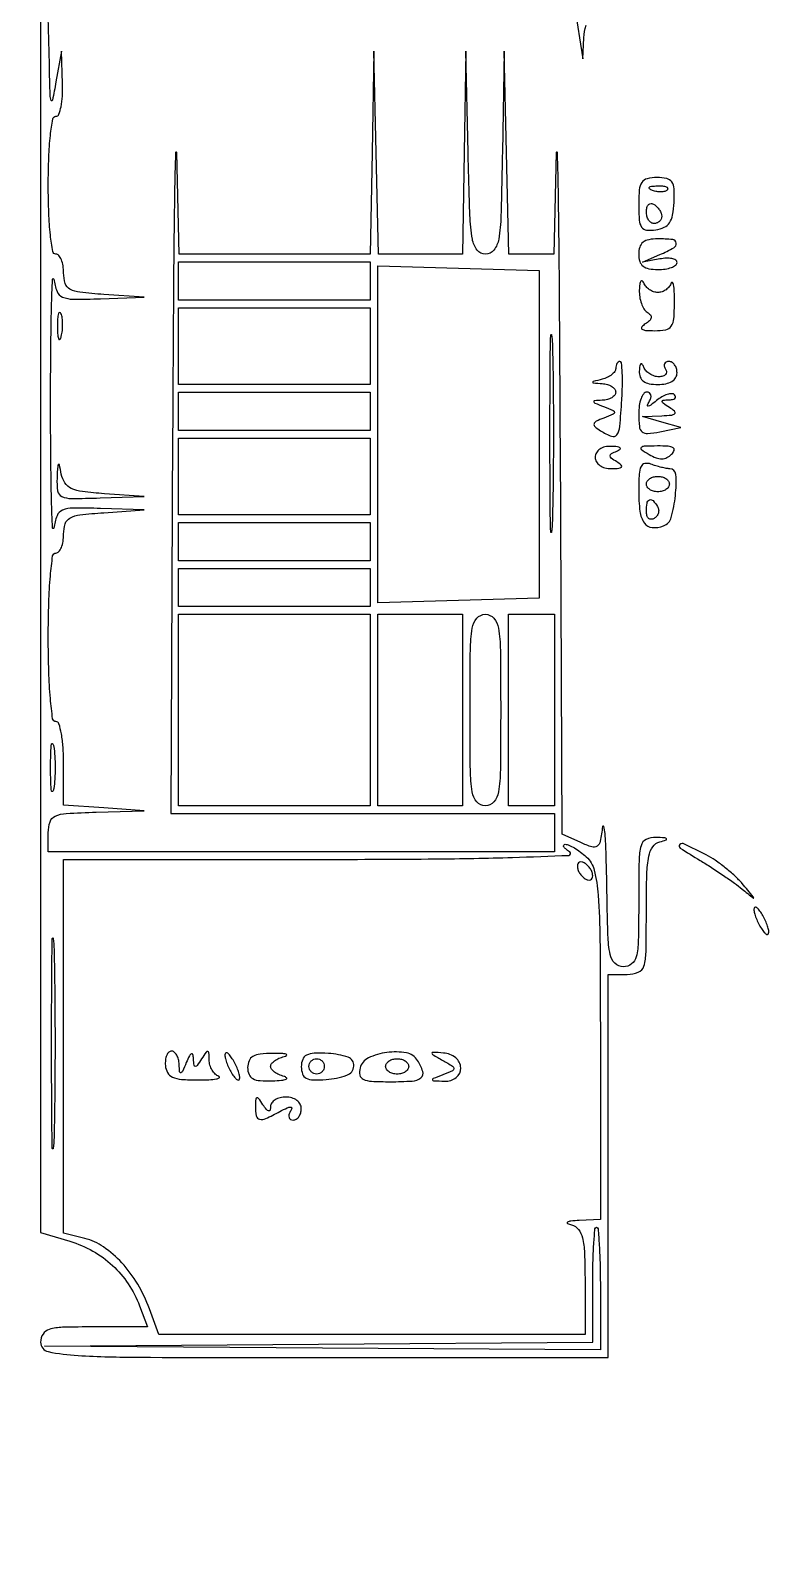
# Model space of a CAD drawing. Extents: x 23 to 255, y 40 to 184.
# Drawn here: x 200.56 to 208.71, y 60.61 to 77.51 of the extents above; entities that cross this region are included whole.
import ezdxf

# ---------------------------------------------------------------- set-up
doc = ezdxf.new("R2010")
doc.units = 0
doc.header["$MEASUREMENT"] = 0

msp = doc.modelspace()

# ---------------------------------------------------------------- linework, layer by layer
for points in [[(207.919475, 175.632891, 0.000007), (191.762556, 175.634099, 0.00002), (173.0434, 175.634494, 0.000013), (151.49745, 175.633531)], [(200.6712, 77.7474), (200.6712, 70.992791), (200.6712, 64.238182), (200.993516, 64.141614, -0.055542), (201.246233, 64.034151, -0.058552), (201.464216, 63.875214, -0.058782), (201.638725, 63.670698, -0.056764), (201.763271, 63.42885), (201.851412, 63.1962), (201.261306, 63.1962, 0.00662), (200.912806, 63.191585, 0.063273), (200.766113, 63.168986, 0.183848), (200.69745, 63.117556, 0.142016), (200.6712, 63.027, 0.354652), (200.755364, 62.923267, 0.038404), (201.083625, 62.880093, 0.012748), (201.757468, 62.860879, 0.000753), (203.8014, 62.8578), (206.9316, 62.8578), (206.9316, 64.9728), (206.9316, 67.0878), (207.1431, 67.0878, 0.098205), (207.265747, 67.112124, 0.226463), (207.327175, 67.18024, 0.06809), (207.350756, 67.333733, 0.004116), (207.3546, 67.800697, -0.006376), (207.359642, 68.196038, -0.042272), (207.38129, 68.392049, -0.101884), (207.425916, 68.498322, -0.180564), (207.50265, 68.552283, 0.01159), (207.57357, 68.572584, 0.541772), (207.576995, 68.584683, 0.197309), (207.556988, 68.594695, 0.005718), (207.46035, 68.600786, 0.128127), (207.353496, 68.578753, 0.215859), (207.29646, 68.509276, 0.061362), (207.273898, 68.348729, 0.004262), (207.27, 67.8915, -0.004884), (207.265757, 67.457155, -0.052938), (207.243874, 67.283437, -0.1727), (207.192295, 67.203517, -0.165398), (207.1008, 67.1724, -0.1978), (207.007888, 67.210653, -0.148933), (206.954967, 67.308924, -0.042288), (206.930366, 67.524237, -0.003589), (206.918061, 68.08185, 0.003816), (206.910576, 68.414196, 0.010967), (206.898566, 68.644592, 0.052503), (206.884642, 68.721581, 0.814279), (206.870708, 68.720466, -0.016328), (206.844967, 68.557714, -0.188943), (206.811127, 68.504096, -0.242629), (206.754755, 68.4951, -0.027438), (206.630447, 68.543696), (206.424, 68.637759), (206.405526, 72.95993, 0.000664), (206.396628, 74.548037, 0.001762), (206.384758, 75.683183, 0.005963), (206.372371, 76.161233, 0.969824), (206.36077, 76.16115), (206.334489, 75.0402), (206.0856, 75.0402), (205.836711, 75.0402), (205.81043, 76.16115), (205.784148, 77.2821), (205.765674, 76.16115, -0.002751), (205.750438, 75.468121, -0.034081), (205.725286, 75.205875, -0.123697), (205.673114, 75.085805, -0.232761), (205.580456, 75.0402, -0.232925), (205.487577, 75.085949, -0.12182), (205.434595, 75.206866, -0.033993), (205.407489, 75.470217, -0.002792), (205.38743, 76.16115), (205.361148, 77.2821), (205.342674, 76.16115), (205.3242, 75.0402), (204.861356, 75.0402), (204.398511, 75.0402), (204.37223, 76.16115), (204.345948, 77.2821), (204.327474, 76.16115), (204.309, 75.0402), (203.253956, 75.0402), (202.198911, 75.0402), (202.17263, 76.16115, 0.968235), (202.16101, 76.161253, 0.006654), (202.148642, 75.716471, 0.001842), (202.136769, 74.618178, 0.000684), (202.127874, 73.07325), (202.1094, 68.8644), (204.2244, 68.8644), (206.3394, 68.8644), (206.3394, 68.6529), (206.3394, 68.4414), (203.5476, 68.4414), (200.7558, 68.4414), (200.7558, 68.6529, -0.077831), (200.774789, 68.774146, -0.216893), (200.83139, 68.836401, -0.08705), (200.954578, 68.865517, -0.007212), (201.28455, 68.88005), (201.8133, 68.895699), (201.36915, 68.926771), (200.925, 68.957842), (200.925, 69.418721, 0.01727), (200.918896, 69.595391, 0.028124), (200.900149, 69.744217, 0.027406), (200.873471, 69.854986, 0.331294), (200.8404, 69.8796, -0.375539), (200.803881, 69.911532, -0.010792), (200.778873, 70.1334, -0.015486), (200.761296, 70.427506, -0.007181), (200.7558, 70.8102, -0.007181), (200.761296, 71.192894, -0.015486), (200.778873, 71.487, -0.010792), (200.803881, 71.708868, -0.375539), (200.8404, 71.7408, 0.223121), (200.872786, 71.756009, 0.07636), (200.900149, 71.801629, 0.058077), (200.91881, 71.868584, 0.03897), (200.925, 71.947879, -0.074694), (200.942415, 72.063804, -0.197612), (200.994687, 72.127342, -0.095171), (201.105467, 72.161903, -0.010699), (201.36915, 72.186029), (201.8133, 72.217101), (201.332469, 72.23275, 0.008456), (201.028465, 72.237501, 0.099515), (200.913094, 72.214155, 0.203618), (200.852578, 72.151872, 0.054786), (200.816395, 72.01575, -0.905885), (200.802667, 72.01646, -0.005347), (200.791504, 72.323615, -0.004353), (200.783622, 72.789304, -0.002055), (200.781152, 73.3905, -0.002055), (200.783622, 73.991696, -0.004353), (200.791504, 74.457385, -0.005347), (200.802667, 74.76454, -0.905885), (200.816395, 74.76525, 0.054786), (200.852578, 74.629128, 0.203618), (200.913094, 74.566845, 0.099515), (201.028465, 74.543499, 0.008456), (201.332469, 74.54825), (201.8133, 74.563899), (201.36915, 74.594971, -0.010699), (201.105467, 74.619097, -0.095171), (200.994687, 74.653658, -0.197612), (200.942415, 74.717196, -0.074694), (200.925, 74.833121, 0.03897), (200.91881, 74.912416, 0.058077), (200.900149, 74.979371, 0.07636), (200.872786, 75.024991, 0.223121), (200.8404, 75.0402, -0.365646), (200.804803, 75.070249, -0.014491), (200.7793, 75.2517, -0.018502), (200.761444, 75.493679, -0.009164), (200.7558, 75.8016, -0.009164), (200.761444, 76.109521, -0.018502), (200.7793, 76.3515, -0.014491), (200.804803, 76.532951, -0.365646), (200.8404, 76.563, 0.3112), (200.872458, 76.585093, 0.041216), (200.896622, 76.668618, 0.03599), (200.911482, 76.78474, 0.02218), (200.912995, 76.92255), (200.90099, 77.2821), (200.8404, 76.9437, -0.004531), (200.802046, 76.740139, -0.753108), (200.787295, 76.738889, -0.084421), (200.776333, 76.794127, -0.001191), (200.767805, 77.13405), (200.7558, 77.6628)], [(206.581961, 77.6628), (206.617205, 77.43015), (206.652448, 77.1975), (206.665124, 77.43015, -0.057839), (206.688697, 77.567491, -0.219625)]]:
    msp.add_lwpolyline(points, format="xyb")
for points in [[(207.27, 75.584216, 0.017871), (207.276067, 75.414515, 0.132891), (207.302429, 75.338962, 0.221664), (207.356401, 75.307006, 0.060339), (207.458081, 75.309266, 0.073759), (207.550844, 75.336949, 0.137073), (207.609953, 75.387724, 0.103728), (207.644071, 75.472672, 0.031529), (207.659681, 75.61125, 0.023408), (207.660034, 75.763218, 0.139765), (207.635194, 75.837623, 0.19298), (207.579427, 75.874929, 0.052124), (207.4716, 75.8862, 0.057802), (207.363313, 75.87364, 0.190041), (207.305269, 75.833369, 0.127143), (207.276958, 75.752229, 0.020699)], [(207.585488, 75.750487, -0.126455), (207.557829, 75.734139, -0.060344), (207.516772, 75.727442, -0.05415), (207.469603, 75.730608, -0.051402), (207.423338, 75.743809, -0.054073), (207.388087, 75.762552, -0.470617), (207.386628, 75.77797, -0.168741), (207.411311, 75.789926, -0.018894), (207.47445, 75.794921, -0.028489), (207.533347, 75.793991, -0.077125), (207.573954, 75.784624, -0.208169), (207.589397, 75.769003, -0.296942)], [(207.5238, 75.458207, -0.105429), (207.517323, 75.427833, -0.099231), (207.498949, 75.401985, -0.096318), (207.471495, 75.384659, -0.092995), (207.4392, 75.3786, -0.153634), (207.406935, 75.388754, -0.097988), (207.379451, 75.417344, -0.080552), (207.360906, 75.460062, -0.062283), (207.3546, 75.510493, -0.066118), (207.360798, 75.557161, -0.138808), (207.379451, 75.588283, -0.191142), (207.407082, 75.599232, -0.139169), (207.4392, 75.5901, -0.06081), (207.471561, 75.564195, -0.051032), (207.498949, 75.529789, -0.053229), (207.517599, 75.492519, -0.089642)], [(207.27, 75.0402, 0.07578), (207.282061, 74.961077, 0.149477), (207.317588, 74.90907, 0.124434), (207.381438, 74.880007, 0.044917), (207.4815, 74.871, 0.034468), (207.562509, 74.876591, 0.052547), (207.630872, 74.893525, 0.068439), (207.677879, 74.918265, 0.241977), (207.693, 74.94768, 0.256117), (207.678492, 74.974145, 0.090545), (207.637085, 74.991035, 0.062212), (207.575585, 74.996116, 0.037258), (207.50265, 74.987593), (207.3123, 74.950827), (207.50265, 75.035087, 0.021442), (207.657227, 75.111597, 0.30634), (207.683883, 75.163586, 0.351743), (207.645119, 75.201446, 0.024291), (207.4815, 75.2094, 0.044917), (207.381438, 75.200393, 0.124434), (207.317588, 75.17133, 0.149477), (207.282061, 75.119323, 0.07578)], [(207.276679, 74.643343, 0.047156), (207.281062, 74.568147, 0.047755), (207.299466, 74.495436, 0.052235), (207.328202, 74.435601, 0.116809), (207.363632, 74.400118, -0.079241), (207.398973, 74.369635, -0.218762), (207.40754, 74.338704, -0.167837), (207.389953, 74.305979, -0.045108), (207.342482, 74.26952, 0.069148), (207.303294, 74.236321, 0.446877), (207.305826, 74.213534, 0.139246), (207.346238, 74.199105, 0.015074), (207.44625, 74.195495, 0.048103), (207.56817, 74.206523, 0.197333), (207.629166, 74.246137, 0.133807), (207.6581, 74.328165, 0.018271), (207.6648, 74.51145, 0.01014), (207.662461, 74.626787, 0.031158), (207.654445, 74.704444, 0.168745), (207.642498, 74.72634, 0.541771), (207.62955, 74.72295, -0.087886), (207.607623, 74.682532, -0.06965), (207.57152, 74.648264, -0.06941), (207.527254, 74.625126, -0.085974), (207.4815, 74.6172, -0.084643), (207.435189, 74.625096, -0.064977), (207.3893, 74.648264, -0.064791), (207.350767, 74.682521, -0.08298), (207.326029, 74.72295, 0.124427), (207.309394, 74.745712, 0.454985), (207.293931, 74.743187, 0.10875), (207.281854, 74.708862, 0.021409)], [(200.856893, 74.2365, 0.012823), (200.860328, 74.14613, 0.080377), (200.870563, 74.101216, 0.597527), (200.884109, 74.099732, 0.087174), (200.899027, 74.13236, 0.037336), (200.910863, 74.197299, 0.029507), (200.914194, 74.268649, 0.030339), (200.909299, 74.335574, 0.06278), (200.895892, 74.38616, 0.31318), (200.880765, 74.396056, 0.333666), (200.867056, 74.385155, 0.052471), (200.858395, 74.327878, 0.014395)], [(206.318018, 72.105123, -0.023005), (206.308218, 71.970868, -0.928931), (206.299034, 71.971283, -0.005961), (206.292699, 72.354692, -0.001136), (206.291076, 73.0521, -0.001161), (206.292657, 73.750271, -0.005568), (206.298914, 74.148147, -0.90624), (206.308179, 74.14881, -0.035335), (206.31791, 74.050923, -0.00454), (206.326328, 73.616274, -0.002557), (206.329055, 73.088716, -0.002552), (206.326367, 72.556234, -0.004177)], [(207.0162, 73.777403, -0.159836), (207.005424, 73.744555, -0.067019), (206.97271, 73.71067, -0.05682), (206.924792, 73.68092, -0.046657), (206.86815, 73.660317, 0.001923), (206.768645, 73.633904, 0.339035), (206.7624, 73.625753, 0.392517), (206.768835, 73.618819, 0.002113), (206.86815, 73.611814, -0.054605), (206.924781, 73.601784, -0.070943), (206.97271, 73.580032, -0.08736), (207.00498, 73.550449, -0.165114), (207.0162, 73.5174, -0.16722), (207.004933, 73.484653, -0.090029), (206.97271, 73.455905, -0.072474), (206.924782, 73.435403, -0.054897), (206.86815, 73.426854, 0.007683), (206.781957, 73.422065, 0.455931), (206.773603, 73.410946, 0.24682), (206.785952, 73.396141, 0.004579), (206.883115, 73.357048, -0.00744), (206.989504, 73.313533, -0.29536), (207.003024, 73.293482, -0.307125), (206.990057, 73.273563, -0.007839), (206.885485, 73.231543, 0.020219), (206.80027, 73.194825, 0.221456), (206.777214, 73.166756, 0.290608), (206.787092, 73.136324, 0.031857), (206.849371, 73.091144, 0.047962), (206.971377, 73.029467, 0.348518), (207.029951, 73.04749, 0.128972), (207.061849, 73.136233, 0.007128), (207.08392, 73.432816, 0.010298), (207.090318, 73.595002, 0.0172), (207.088193, 73.731549, 0.011338), (207.080312, 73.839855, 0.386565), (207.06277, 73.8558, 0.164781), (207.045005, 73.849782, 0.095672), (207.02988, 73.832771, 0.076741), (207.019658, 73.807388, 0.057476)], [(207.276679, 73.75005, 0.09932), (207.286913, 73.683646, 0.149605), (207.322002, 73.637287, 0.113288), (207.385547, 73.610401, 0.043691), (207.4815, 73.602, 0.04716), (207.56977, 73.610344, 0.088208), (207.6366, 73.63584, 0.118484), (207.677956, 73.67645, 0.140575), (207.693, 73.7289, 0.06887), (207.686287, 73.777403, 0.085131), (207.666682, 73.818523, 0.099915), (207.637572, 73.846018, 0.140337), (207.603407, 73.8558, 0.108972), (207.573379, 73.849177, 0.182303), (207.555491, 73.830949, 0.161196), (207.552859, 73.803526, 0.082592), (207.5661, 73.7712, -0.129002), (207.575939, 73.73905, -0.189552), (207.566354, 73.711451, -0.14589), (207.537458, 73.692843, -0.070719), (207.493543, 73.6866, -0.077109), (207.442628, 73.694499, -0.063907), (207.392838, 73.717664, -0.065439), (207.351656, 73.751917, -0.090943), (207.326029, 73.79235, 0.051902), (207.308187, 73.826024, 0.449116), (207.293291, 73.828057, 0.185333), (207.281604, 73.806442, 0.021021)], [(207.27, 73.275332, 0.025968), (207.277205, 73.1367, 0.194163), (207.307443, 73.079653, 0.199068), (207.36832, 73.060364, 0.027448), (207.50265, 73.079437), (207.7353, 73.12561), (207.5238, 73.186172), (207.3123, 73.246734), (207.5238, 73.256463, 0.011934), (207.633988, 73.26417, 0.185111), (207.667371, 73.2807, 0.424514), (207.66595, 73.305188, 0.034056), (207.6084, 73.3482, -0.010487), (207.540502, 73.394126, -0.221176), (207.528686, 73.414774, -0.410559), (207.539865, 73.428189, -0.021532), (207.60135, 73.431505, 0.044716), (207.643682, 73.43576, 0.129407), (207.670027, 73.448386, 0.254567), (207.677017, 73.46652, 0.165174), (207.666844, 73.487156, 0.207612), (207.635549, 73.49951, 0.068722), (207.585808, 73.490939, 0.054717), (207.526875, 73.464819, 0.038806), (207.467305, 73.423706, -0.010573), (207.403547, 73.37417, -0.123824), (207.37469, 73.362207, -0.573559), (207.366527, 73.372388, -0.043872), (207.385653, 73.41165, 0.063696), (207.403437, 73.452148, 0.132816), (207.404205, 73.486336, 0.188594), (207.388391, 73.50875, 0.146934), (207.359593, 73.5174, 0.238745), (207.325238, 73.500005, 0.069834), (207.296318, 73.446292, 0.05348), (207.276536, 73.368046, 0.035206)], [(206.7906, 72.7983, 0.131624), (206.803873, 72.748753, 0.107447), (206.840909, 72.707992, 0.090672), (206.897655, 72.681394, 0.066301), (206.96685, 72.672695, 0.015042), (207.05216, 72.67589, 0.207098), (207.079057, 72.689755, 0.410352), (207.077096, 72.710931, 0.03374), (207.027777, 72.747055, -0.022213), (206.967656, 72.788998, -0.233412), (206.954755, 72.815129, -0.275386), (206.968568, 72.838308, -0.029355), (207.027777, 72.86598, 0.05976), (207.063313, 72.885296, 0.486979), (207.064065, 72.901221, 0.151856), (207.03596, 72.913443, 0.017734), (206.96685, 72.918521, 0.063963), (206.896514, 72.912182, 0.095536), (206.840012, 72.887751, 0.115204), (206.803699, 72.848203, 0.129056)], [(207.383903, 72.829261, 0.04153), (207.461527, 72.792384, 0.092968), (207.525576, 72.781053, 0.112876), (207.58135, 72.794413, 0.081552), (207.633473, 72.831833, 0.113627), (207.660012, 72.874247, 0.358555), (207.649156, 72.903467, 0.117828), (207.59459, 72.919866, 0.016922), (207.47727, 72.922627, 0.006175), (207.330185, 72.919294, 0.18983), (207.297191, 72.904946, 0.471567), (207.299373, 72.882265, 0.016776)], [(200.851921, 72.56565, 0.050516), (200.85913, 72.425697, 0.252626), (200.904895, 72.365159, 0.10884), (201.009194, 72.342736, 0.006773), (201.32685, 72.34865), (201.8133, 72.364299), (201.374479, 72.395186, -0.013728), (201.133656, 72.418796, -0.075997), (201.008818, 72.454272, -0.142337), (200.939089, 72.514371, -0.096556), (200.89955, 72.612186, 0.004728), (200.878368, 72.716103, 0.590646), (200.868086, 72.719208, 0.186517), (200.859233, 72.699812, 0.002482)], [(207.27, 72.431644, 0.029242), (207.283541, 72.200308, 0.124549), (207.332543, 72.071978, 0.222053), (207.418652, 72.022538, 0.113127), (207.544902, 72.040472, 0.238098), (207.629094, 72.133254, 0.040596), (207.675112, 72.3748, 0.042844), (207.680126, 72.608207, 0.395545), (207.612743, 72.6714, -0.045181), (207.57485, 72.674831, -0.015104), (207.520391, 72.686484, -0.014892), (207.460563, 72.703094, -0.016459), (207.403819, 72.722751, 0.136018), (207.338003, 72.729091, 0.246193), (207.296243, 72.696873, 0.09414), (207.274976, 72.611142, 0.013859)], [(207.6084, 72.5022, -0.148195), (207.598623, 72.469937, -0.098894), (207.571123, 72.442451, -0.082425), (207.530014, 72.423919, -0.064853), (207.4815, 72.4176, -0.064853), (207.432986, 72.423919, -0.082425), (207.391877, 72.442451, -0.098894), (207.364377, 72.469937, -0.148195), (207.3546, 72.5022, -0.148195), (207.364377, 72.534463, -0.098894), (207.391877, 72.561949, -0.082425), (207.432986, 72.580481, -0.064853), (207.4815, 72.5868, -0.064853), (207.530014, 72.580481, -0.082425), (207.571123, 72.561949, -0.098894), (207.598623, 72.534463, -0.148195)], [(207.477887, 72.254246, -0.108373), (207.489867, 72.220127, -0.099685), (207.487006, 72.183016, -0.095498), (207.469706, 72.148625, -0.090427), (207.44058, 72.122353, -0.136093), (207.407928, 72.112856, -0.190788), (207.379857, 72.123567, -0.140899), (207.360912, 72.154517, -0.067432), (207.3546, 72.201107, -0.039415), (207.361804, 72.292355, -0.25701), (207.389048, 72.327406, -0.315493), (207.427936, 72.31935, -0.050477)], [(205.7472, 70.0065, -0.002827), (205.743469, 69.346541, -0.036854), (205.722666, 69.102338, -0.138781), (205.671406, 68.991868, -0.218517), (205.578, 68.949, -0.218517), (205.484594, 68.991868, -0.138781), (205.433334, 69.102338, -0.036854), (205.412531, 69.346541, -0.002827), (205.4088, 70.0065, -0.002827), (205.412531, 70.666459, -0.036854), (205.433334, 70.910663, -0.138781), (205.484594, 71.021132, -0.218517), (205.578, 71.064, -0.218517), (205.671406, 71.021132, -0.138781), (205.722666, 70.910663, -0.036854), (205.743469, 70.666459, -0.002827)], [(200.816395, 69.13935, -0.124239), (200.803521, 69.10869, -0.664672), (200.791504, 69.111723, -0.03126), (200.783264, 69.205286, -0.006336), (200.781152, 69.372, -0.006336), (200.783264, 69.538714, -0.03126), (200.791504, 69.632277, -0.664672), (200.803521, 69.63531, -0.124239), (200.816395, 69.60465, -0.023547), (200.827373, 69.498712, -0.014044), (200.830933, 69.372, -0.014044), (200.827373, 69.245288, -0.023547)], [(206.692289, 68.385988, -0.151352), (206.779873, 68.238139, -0.039991), (206.822625, 67.963535, -0.016839), (206.842869, 67.467988, -0.001789), (206.847, 66.313288), (206.847, 64.3806), (206.61435, 64.370786, 0.010989), (206.521328, 64.364812, 0.109045), (206.484217, 64.353197, 0.602595), (206.484709, 64.338911, 0.049066), (206.52975, 64.322283, -0.162536), (206.604894, 64.27328, -0.109933), (206.64991, 64.180491, -0.049533), (206.672303, 64.014028, -0.008685), (206.6778, 63.697597), (206.6778, 63.1116), (204.325995, 63.1116), (201.97419, 63.1116), (201.871356, 63.395984, 0.04771), (201.742334, 63.668399, 0.051442), (201.566716, 63.904045, 0.056165), (201.364763, 64.079509, 0.090742), (201.15765, 64.172529), (200.925, 64.229743), (200.925, 66.293271), (200.925, 68.3568), (203.78025, 68.358095, 0.001901), (205.02422, 68.363389, 0.005616), (205.878683, 68.379875, 0.003295), (206.498144, 68.402875, 0.730707), (206.5086, 68.4414, -0.026443), (206.464771, 68.473129, -0.090233), (206.441871, 68.499699, -0.3051), (206.442881, 68.516253, -0.229143), (206.459639, 68.524705, -0.112257), (206.499615, 68.516311, -0.026786), (206.560129, 68.484491, -0.026205), (206.627338, 68.439486, -0.023283)], [(207.9468, 68.347266, -0.007839), (208.072562, 68.268911, -0.006271), (208.205623, 68.180701, -0.006344), (208.326705, 68.095958, -0.015951), (208.4121, 68.030333, 0.000815), (208.533421, 67.931117, 0.630909), (208.539, 67.933756, 0.178211), (208.534356, 67.946502, 0.000477), (208.4123, 68.090511, 0.030037), (208.331022, 68.175329, 0.018314), (208.225778, 68.265796, 0.01833), (208.114482, 68.3481, 0.030721), (208.014651, 68.407761, 0.006366), (207.77501, 68.527843, 0.303848), (207.724054, 68.520757, 0.496697), (207.727002, 68.483688, 0.006982)], [(206.5932, 68.282186, 0.085235), (206.599421, 68.245958, 0.053414), (206.618051, 68.207078, 0.051777), (206.645438, 68.171573, 0.064269), (206.6778, 68.1453, 0.076764), (206.71015, 68.13161, 0.154201), (206.737549, 68.133224, 0.186277), (206.755696, 68.14957, 0.117858), (206.7624, 68.177614, 0.085235), (206.756179, 68.213842, 0.053414), (206.737549, 68.252722, 0.051777), (206.710162, 68.288227, 0.064269), (206.6778, 68.3145, 0.076764), (206.64545, 68.32819, 0.154201), (206.618051, 68.326576, 0.186277), (206.599904, 68.31023, 0.117858)], [(208.541591, 67.8069, 0.067616), (208.547192, 67.765671, 0.024967), (208.565681, 67.709874, 0.024204), (208.59221, 67.650196, 0.026766), (208.6236, 67.5954, 0.027796), (208.655271, 67.5519, 0.102785), (208.681519, 67.530628, 0.335455), (208.697847, 67.53345, 0.190341), (208.705609, 67.5531, 0.067616), (208.700008, 67.594329, 0.024967), (208.681519, 67.650126, 0.024204), (208.65499, 67.709804, 0.026766), (208.6236, 67.7646, 0.027796), (208.591929, 67.8081, 0.102785), (208.565681, 67.829372, 0.335455), (208.549353, 67.82655, 0.190341)], [(200.818996, 65.29005, -0.026205), (200.809331, 65.166505, -0.924825), (200.800202, 65.166983, -0.005351), (200.793971, 65.583145, -0.001067), (200.792385, 66.3264, -0.001067), (200.793971, 67.069655, -0.005351), (200.800202, 67.485817, -0.924825), (200.809331, 67.486295, -0.026205), (200.818996, 67.36275, -0.004044), (200.827293, 66.890969, -0.002374), (200.829974, 66.3264, -0.002374), (200.827293, 65.761831, -0.004044)], [(202.047328, 66.082335, 0.1111), (202.07142, 66.003469, 0.158587), (202.125148, 65.954561, 0.087193), (202.224038, 65.929313, 0.018703), (202.40162, 65.922451, 0.010714), (202.526446, 65.924974, 0.031088), (202.612291, 65.933916, 0.137841), (202.640772, 65.947321, 0.567872), (202.63815, 65.962067, -0.102806), (202.597612, 65.987867, -0.066377), (202.563084, 66.031759, -0.062666), (202.539496, 66.086204, -0.068726), (202.531105, 66.1431, 0.012172), (202.528433, 66.222749, 0.349595), (202.515631, 66.23704, 0.289012), (202.496183, 66.228932, 0.009837), (202.4478, 66.1572, -0.008508), (202.397976, 66.082906, -0.24552), (202.378252, 66.0726, -0.380984), (202.364801, 66.08459, -0.014443), (202.358549, 66.1572, 0.05056), (202.351115, 66.203848, 0.482552), (202.335113, 66.210851, 0.156051), (202.31247, 66.187712, 0.014773), (202.2786, 66.1149, -0.005675), (202.235403, 66.01744, -0.223503), (202.217865, 66.002594, -0.467319), (202.205089, 66.011555, -0.011173), (202.199946, 66.09375, 0.051366), (202.191803, 66.150394, 0.069415), (202.17244, 66.19831, 0.087473), (202.145408, 66.23059, 0.176589), (202.114658, 66.2418, 0.200235), (202.085314, 66.229558, 0.095487), (202.062151, 66.194957, 0.071088), (202.048563, 66.143375, 0.047743)], [(202.704191, 66.1995, 0.067616), (202.709792, 66.158271, 0.024967), (202.728281, 66.102474, 0.024204), (202.75481, 66.042796, 0.026766), (202.7862, 65.988, 0.027796), (202.817871, 65.9445, 0.102785), (202.844119, 65.923228, 0.335455), (202.860447, 65.92605, 0.190341), (202.868209, 65.9457, 0.067616), (202.862608, 65.986929, 0.024967), (202.844119, 66.042726, 0.024204), (202.81759, 66.102404, 0.026766), (202.7862, 66.1572, 0.027796), (202.754529, 66.2007, 0.102785), (202.728281, 66.221972, 0.335455), (202.711953, 66.21915, 0.190341)], [(202.9554, 66.059726, 0.098157), (202.970358, 65.984268, 0.174187), (203.012421, 65.937855, 0.106523), (203.091819, 65.915252, 0.025201), (203.23035, 65.913214, 0.013336), (203.328327, 65.91933, 0.069126), (203.381044, 65.93151, 0.544712), (203.384179, 65.946352, 0.132213), (203.35725, 65.961717, -0.042954), (203.300597, 65.981851, -0.05393), (203.25269, 66.010248, -0.063987), (203.219845, 66.042137, -0.169692), (203.2092, 66.0726, -0.171191), (203.21988, 66.10288, -0.065348), (203.25269, 66.134195, -0.0548), (203.300597, 66.161758, -0.043367), (203.35725, 66.180906, 0.114894), (203.383627, 66.194239, 0.603195), (203.381044, 66.206268, 0.058213), (203.328544, 66.214601, 0.010721), (203.23035, 66.216534, 0.026783), (203.09415, 66.208993, 0.10272), (203.013815, 66.182942, 0.163383), (202.970786, 66.134723, 0.101517)], [(203.5476, 66.068697, 0.08448), (203.561365, 65.987809, 0.19198), (203.601394, 65.941843, 0.116435), (203.678546, 65.922704, 0.023067), (203.821798, 65.92769, 0.062896), (204.049564, 65.975414, 0.297192), (204.127567, 66.075739, 0.343648), (204.063791, 66.173317, 0.068996), (203.845792, 66.215721, 0.020456), (203.688498, 66.217834, 0.108068), (203.605283, 66.197225, 0.189714), (203.562551, 66.150215, 0.090945)], [(203.8014, 66.0726, -0.099038), (203.794941, 66.040313, -0.097945), (203.776549, 66.012851, -0.097945), (203.749087, 65.994459, -0.099038), (203.7168, 65.988, -0.099038), (203.684513, 65.994459, -0.097945), (203.657051, 66.012851, -0.097945), (203.638659, 66.040313, -0.099038), (203.6322, 66.0726, -0.099038), (203.638659, 66.104887, -0.097945), (203.657051, 66.132349, -0.097945), (203.684513, 66.150741, -0.099038), (203.7168, 66.1572, -0.099038), (203.749087, 66.150741, -0.097945), (203.776549, 66.132349, -0.097945), (203.794941, 66.104887, -0.099038)], [(204.195286, 66.055006, 0.116081), (204.193369, 65.977228, 0.238694), (204.230457, 65.930902, 0.094842), (204.323172, 65.908413, 0.012211), (204.52842, 65.9034, 0.015667), (204.771629, 65.911023, 0.151034), (204.867205, 65.947267, 0.316491), (204.888015, 66.015631, 0.06206), (204.829942, 66.138509, 0.210306), (204.706581, 66.221243, 0.076905), (204.491819, 66.226117, 0.077631), (204.287515, 66.16609, 0.222123)], [(204.732, 66.0726, -0.148195), (204.722223, 66.040337, -0.098894), (204.694723, 66.012851, -0.082425), (204.653614, 65.994319, -0.064853), (204.6051, 65.988, -0.064853), (204.556586, 65.994319, -0.082425), (204.515477, 66.012851, -0.098894), (204.487977, 66.040337, -0.148195), (204.4782, 66.0726, -0.148195), (204.487977, 66.104863, -0.098894), (204.515477, 66.132349, -0.082425), (204.556586, 66.150881, -0.064853), (204.6051, 66.1572, -0.064853), (204.653614, 66.150881, -0.082425), (204.694723, 66.132349, -0.098894), (204.722223, 66.104863, -0.148195)], [(205.108948, 66.138604, -0.008339), (205.217428, 66.074632, -0.261021), (205.232096, 66.048449, -0.297609), (205.216557, 66.024655, -0.010226), (205.108948, 65.980006, 0.003638), (205.001613, 65.93712, 0.380565), (204.995152, 65.923952, 0.324385), (205.007646, 65.914007, 0.003204), (205.128592, 65.909346, 0.171122), (205.25675, 65.949953, 0.245218), (205.306964, 66.055506, 0.217139), (205.250588, 66.168006, 0.153465), (205.117108, 66.220402, 0.00361), (204.999528, 66.227735, 0.401278), (204.988613, 66.218388, 0.293809), (204.996289, 66.203355, 0.002753)], [(203.041295, 65.62845, 0.050717), (203.050863, 65.525425, 0.302394), (203.086995, 65.488991, 0.159745), (203.15559, 65.496884, 0.015006), (203.309571, 65.57344, -0.011387), (203.392751, 65.615549, -0.111926), (203.430828, 65.624181, -0.488752), (203.441565, 65.610391, -0.076633), (203.425916, 65.57344, 0.073208), (203.410556, 65.537847, 0.149447), (203.411623, 65.507731, 0.188338), (203.428536, 65.487832, 0.12414), (203.458007, 65.4804, 0.140337), (203.492172, 65.490182, 0.099915), (203.521282, 65.517677, 0.085131), (203.540887, 65.558797, 0.06887), (203.5476, 65.6073, 0.130775), (203.534639, 65.656009, 0.10214), (203.49825, 65.697188, 0.08892), (203.443492, 65.724736, 0.072314), (203.3784, 65.7342, 0.060533), (203.313601, 65.726326, 0.078496), (203.258522, 65.703136, 0.095937), (203.221391, 65.668789, 0.156456), (203.207905, 65.62845, -0.066727), (203.202265, 65.589964, -0.405416), (203.186431, 65.580862, -0.167501), (203.161844, 65.596991, -0.021149), (203.1246, 65.6496, 0.011213), (203.076933, 65.719853, 0.309569), (203.057081, 65.727139, 0.327416), (203.043998, 65.711266, 0.011938)], [(206.847, 63.6192), (206.847, 62.9424), (203.78025, 62.962447), (200.7135, 62.982494), (203.73795, 63.005816), (206.7624, 63.029137), (206.7624, 63.662569, -0.006261), (206.765441, 63.905448, -0.01041), (206.774826, 64.10993, -0.004286), (206.787674, 64.280344, -0.38987), (206.8047, 64.296, -0.391697), (206.82175, 64.280222, -0.003766), (206.834574, 64.09719, -0.009746), (206.843959, 63.87871, -0.005859)]]:
    msp.add_lwpolyline(points, format="xyb", close=True)
for points in [[(204.309, 74.7441), (204.309, 74.5326), (203.2515, 74.5326), (202.194, 74.5326), (202.194, 74.7441), (202.194, 74.9556), (203.2515, 74.9556), (204.309, 74.9556)], [(206.1702, 73.0521), (206.1702, 71.244086), (205.281721, 71.217493), (204.393243, 71.1909), (204.393243, 73.0521), (204.393243, 74.9133), (205.281721, 74.886707), (206.1702, 74.860114)], [(204.309, 74.025), (204.309, 73.602), (203.2515, 73.602), (202.194, 73.602), (202.194, 74.025), (202.194, 74.448), (203.2515, 74.448), (204.309, 74.448)], [(204.309, 73.3059), (204.309, 73.0944), (203.2515, 73.0944), (202.194, 73.0944), (202.194, 73.3059), (202.194, 73.5174), (203.2515, 73.5174), (204.309, 73.5174)], [(204.309, 72.5868), (204.309, 72.1638), (203.2515, 72.1638), (202.194, 72.1638), (202.194, 72.5868), (202.194, 73.0098), (203.2515, 73.0098), (204.309, 73.0098)], [(204.309, 71.8677), (204.309, 71.6562), (203.2515, 71.6562), (202.194, 71.6562), (202.194, 71.8677), (202.194, 72.0792), (203.2515, 72.0792), (204.309, 72.0792)], [(204.309, 71.3601), (204.309, 71.1486), (203.2515, 71.1486), (202.194, 71.1486), (202.194, 71.3601), (202.194, 71.5716), (203.2515, 71.5716), (204.309, 71.5716)], [(204.309, 70.0065), (204.309, 68.949), (203.2515, 68.949), (202.194, 68.949), (202.194, 70.0065), (202.194, 71.064), (203.2515, 71.064), (204.309, 71.064)], [(205.3242, 70.0065), (205.3242, 68.949), (204.8589, 68.949), (204.3936, 68.949), (204.3936, 70.0065), (204.3936, 71.064), (204.8589, 71.064), (205.3242, 71.064)], [(206.3394, 70.0065), (206.3394, 68.949), (206.0856, 68.949), (205.8318, 68.949), (205.8318, 70.0065), (205.8318, 71.064), (206.0856, 71.064), (206.3394, 71.064)]]:
    msp.add_lwpolyline(points, close=True)

doc.saveas('drawing.dxf')
